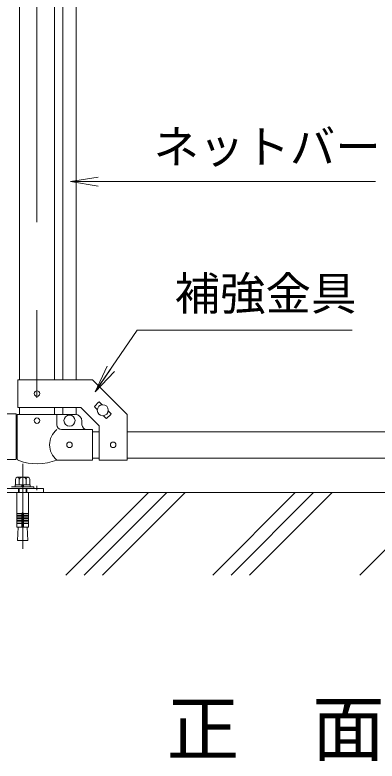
# Model space of a CAD drawing. Units: millimetres, scale not verified. Extents: x -4200 to 4200, y -2970 to 2970.
# Drawn here: x -2585 to -2062, y -776 to 302 of the extents above; entities that cross this region are included whole.
import ezdxf
from ezdxf.enums import TextEntityAlignment as Align

# ---------------------------------------------------------------- set-up
doc = ezdxf.new("R2010")
doc.units = ezdxf.units.MM
doc.header["$LTSCALE"] = 20
doc.linetypes.add('USER1', pattern=[50.8, 31.75, -6.35, 6.35, -6.35])
doc.layers.add('0-0_D-TTL-TXT', color=7, linetype='Continuous')
for name, color, linetype, lineweight in [('0-1_D-STR-TXT', 7, 'Continuous', 9), ('0-2_D-BMK', 2, 'USER1', 13), ('0-3_D-STR1', 1, 'Continuous', 18), ('0-4_D-STR3', 3, 'Continuous', 13), ('0-6_0', 3, 'Continuous', 18), ('0-9_D-BGD', 7, 'Continuous', 9)]:
    doc.layers.add(name, color=color, linetype=linetype, lineweight=lineweight)
doc.styles.add('ＭＳ ゴシック', font='')
doc.styles.get('ＭＳ ゴシック').set_extended_font_data('MS Gothic')

# ---------------------------------------------------------------- blocks, each defined once
blk = doc.blocks.new('_Open')
at = {"layer": '0-6_0', "color": 7, "lineweight": 9}
blk.add_line((-20, 3.33), (0, 0), dxfattribs=at)
blk.add_lwpolyline([(-20, -3.33), (0, 0), (-20, 0)], dxfattribs=at)

msp = doc.modelspace()

# ---------------------------------------------------------------- linework, layer by layer
at = {"layer": '0-1_D-STR-TXT'}
msp.add_line((-2064.23, 60.91), (-2502.82, 60.91), dxfattribs=at)
msp.add_lwpolyline([(-2098.17, -153.82), (-2408.23, -153.82), (-2467.94, -240.96)], dxfattribs=at)
at = {"layer": '0-2_D-BMK'}
for p, q in [((-2553.08, 1653.33), (-2553.08, -385.07)), ((-2573.73, -346.81), (-2573.73, -469.81))]:
    msp.add_line(p, q, dxfattribs=at)
at = {"layer": '0-3_D-STR1'}
for p, q in [((-2578.48, 611.59), (-2578.48, -225.36)), ((-2527.68, 611.59), (-2527.68, -225.36)), ((-2578.48, -265.36), (-2578.48, -275.41)), ((-2527.68, -265.36), (-2527.68, -275.41)), ((-2473.08, -300.41), (-2463.08, -300.41)), ((-2423.08, -300.41), (-1788.88, -300.41)), ((-2473.08, -338.41), (-2463.08, -338.41)), ((-2423.08, -338.41), (-1788.88, -338.41))]:
    msp.add_line(p, q, dxfattribs=at)
at = {"layer": '0-4_D-STR3'}
for p, q in [((-2515.58, 609.09), (-2515.58, -225.36)), ((-2496.58, 609.09), (-2496.58, -225.36)), ((-2580.78, -265.36), (-2580.78, -225.36)), ((-2469.74, -263.35), (-2464.09, -257.69)), ((-2462.67, -257.69), (-2458.96, -261.4)), ((-2580.78, -265.36), (-2489.64, -265.36)), ((-2515.58, -265.36), (-2515.58, -275.41)), ((-2496.58, -265.36), (-2496.58, -275.41)), ((-2489.64, -265.36), (-2463.08, -291.92)), ((-2469.74, -264.76), (-2466.03, -268.48)), ((-2583.03, -274.71), (-2673.73, -274.71)), ((-2583.03, -274.71), (-2583.03, -340.71)), ((-2581.63, -275.41), (-2524.53, -275.41)), ((-2581.63, -275.41), (-2581.63, -339.1)), ((-2524.53, -275.41), (-2524.53, -290.41)), ((-2524.53, -275.41), (-2498.08, -275.41)), ((-2457.2, -277.31), (-2453.48, -281.02)), ((-2452.07, -281.02), (-2446.41, -275.37)), ((-2450.12, -270.24), (-2446.41, -273.95)), ((-2423.08, -341.61), (-2423.08, -275.36)), ((-2488.08, -290.41), (-2488.08, -285.41)), ((-2473.08, -297.41), (-2517.53, -297.41)), ((-2473.08, -341.41), (-2473.08, -297.41)), ((-2463.08, -341.61), (-2463.08, -291.92)), ((-2583.03, -340.71), (-2698.73, -340.71)), ((-2473.08, -341.41), (-2524.53, -341.41)), ((-2463.08, -341.61), (-2423.08, -341.61)), ((-2565.93, -366.31), (-2581.52, -366.31)), ((-2579.73, -366.31), (-2567.73, -366.31)), ((-2562.98, -377.11), (-2584.48, -377.11)), ((-2584.48, -377.11), (-2584.48, -380.11)), ((-2584.12, -368.81), (-2584.12, -377.11)), ((-2584.12, -377.11), (-2563.33, -377.11)), ((-2578.92, -377.11), (-2578.92, -368.81)), ((-2575.23, -377.11), (-2574.42, -380.11)), ((-2572.23, -380.11), (-2573.03, -377.11)), ((-2568.53, -377.11), (-2568.53, -368.81)), ((-2563.33, -377.11), (-2563.33, -368.81)), ((-2562.98, -380.11), (-2562.98, -377.11)), ((-2557.73, -380.11), (-2589.73, -380.11)), ((-2584.48, -380.11), (-2562.98, -380.11)), ((-2579.72, -382.41), (-2579.72, -388.41)), ((-2578.64, -388.41), (-2578.64, -382.41)), ((-2568.8, -388.41), (-2568.8, -382.41)), ((-2567.72, -388.41), (-2567.72, -382.41)), ((-2557.73, -382.41), (-2557.73, -380.11)), ((-2582.38, -388.41), (-2582.38, -418.44)), ((-2565.08, -388.41), (-2565.08, -418.44)), ((-2574.73, -418.44), (-2582.38, -418.44)), ((-2582.38, -420.94), (-2581.94, -418.48)), ((-2574.73, -418.44), (-2574.73, -438.41)), ((-2572.73, -418.44), (-2565.08, -418.44)), ((-2572.73, -418.44), (-2572.73, -438.41)), ((-2565.08, -420.94), (-2565.51, -418.48)), ((-2582.38, -420.94), (-2574.73, -420.94)), ((-2582.38, -420.94), (-2582.38, -422.44)), ((-2582.38, -422.44), (-2574.73, -422.44)), ((-2582.38, -424.94), (-2581.94, -422.48)), ((-2582.38, -424.94), (-2574.73, -424.94)), ((-2582.38, -424.94), (-2582.38, -426.44)), ((-2582.38, -426.44), (-2574.73, -426.44)), ((-2582.38, -428.94), (-2581.94, -426.48)), ((-2582.38, -428.94), (-2574.73, -428.94)), ((-2582.38, -428.94), (-2582.38, -430.44)), ((-2582.38, -432.91), (-2581.94, -430.44)), ((-2582.38, -430.44), (-2574.73, -430.44)), ((-2565.08, -420.94), (-2572.73, -420.94)), ((-2565.08, -422.44), (-2572.73, -422.44)), ((-2565.08, -424.94), (-2572.73, -424.94)), ((-2565.08, -426.44), (-2572.73, -426.44)), ((-2565.08, -428.94), (-2572.73, -428.94)), ((-2565.08, -430.44), (-2572.73, -430.44)), ((-2565.08, -424.94), (-2565.51, -422.48)), ((-2565.08, -428.94), (-2565.51, -426.48)), ((-2565.08, -432.91), (-2565.51, -430.44)), ((-2565.08, -420.94), (-2565.08, -422.44)), ((-2565.08, -424.94), (-2565.08, -426.44)), ((-2565.08, -428.94), (-2565.08, -430.44)), ((-2582.38, -432.91), (-2574.73, -432.91)), ((-2582.38, -432.91), (-2582.38, -438.41)), ((-2582.38, -438.41), (-2565.08, -438.41)), ((-2580.22, -438.41), (-2581.3, -457.51)), ((-2565.08, -432.91), (-2572.73, -432.91)), ((-2567.23, -438.41), (-2566.15, -457.51)), ((-2565.08, -432.91), (-2565.08, -438.41)), ((-2566.15, -457.51), (-2581.3, -457.51))]:
    msp.add_line(p, q, dxfattribs=at)
msp.add_lwpolyline([(-2580.78, -225.36), (-2473.08, -225.36), (-2423.08, -275.36)], dxfattribs=at)
msp.add_lwpolyline([(-2693.73, -388.41), (-2543.73, -388.41), (-2543.73, -382.41), (-2693.73, -382.41)], close=True, dxfattribs=at)
for centre, radius in [((-2553.08, -245.36), 4), ((-2458.08, -269.36), 8), ((-2506.08, -284.41), 8), ((-2553.08, -284.41), 4), ((-2506.08, -319.41), 4), ((-2443.08, -319.36), 4)]:
    msp.add_circle(centre, radius, dxfattribs=at)
for centre, radius, start, end in [((-2463.38, -258.4), 1, 45, 135), ((-2469.04, -264.05), 1, 135, 225), ((-2498.08, -285.41), 10, 0, 90), ((-2447.12, -274.66), 1, 315, 45), ((-2517.53, -290.41), 7, 180, 270), ((-2481.08, -290.41), 7, 180, 270), ((-2452.77, -280.32), 1, 225, 315), ((-2506.33, -319.41), 28.55, 129.59418, 230.40582), ((-2578.33, -339.1), 3.3, 180, 250.77949), ((-2553.08, -266.67), 80, 250.77949, 290.9084), ((-2581.52, -368.91), 2.6, 2.20423, 177.79577), ((-2573.73, -372.96), 6.65, 38.61324, 141.38676), ((-2565.93, -368.91), 2.6, 2.20423, 177.79577), ((-2573.73, -418.44), 1, 0, 180)]:
    msp.add_arc(centre, radius, start, end, dxfattribs=at)
at = {"layer": '0-9_D-BGD'}
for p, q in [((-1233.73, -388.41), (-2968.73, -388.41)), ((-2511.32, -507.47), (-2392.26, -388.41)), ((-2484.8, -507.47), (-2365.74, -388.41)), ((-2458.29, -507.47), (-2339.23, -388.41)), ((-2299.19, -507.47), (-2180.13, -388.41)), ((-2272.67, -507.47), (-2153.61, -388.41)), ((-2246.15, -507.47), (-2127.09, -388.41)), ((-2087.06, -507.47), (-1967.99, -388.41))]:
    msp.add_line(p, q, dxfattribs=at)

# ---------------------------------------------------------------- block references
at = {"layer": '0-1_D-STR-TXT', "xscale": 2, "yscale": 2}
for p, rotation in [((-2504.82, 60.91), 180), ((-2469.07, -242.61), 235.58239)]:
    msp.add_blockref('_Open', p, dxfattribs=dict(at, rotation=rotation))

# ---------------------------------------------------------------- texts
at = {"layer": '0-0_D-TTL-TXT', "style": 'ＭＳ ゴシック'}
msp.add_text('正\u3000面\u3000図', height=76.98, dxfattribs=at).set_placement((-2365.97, -791), align=Align.BOTTOM_LEFT)
at = {"layer": '0-1_D-STR-TXT', "style": 'ＭＳ ゴシック'}
for s, p in [('ネットバー', (-2384.79, 72.86)), ('補強金具', (-2354.26, -139.2))]:
    msp.add_text(s, height=48.09, dxfattribs=at).set_placement(p, align=Align.BOTTOM_LEFT)

doc.saveas('drawing.dxf')
